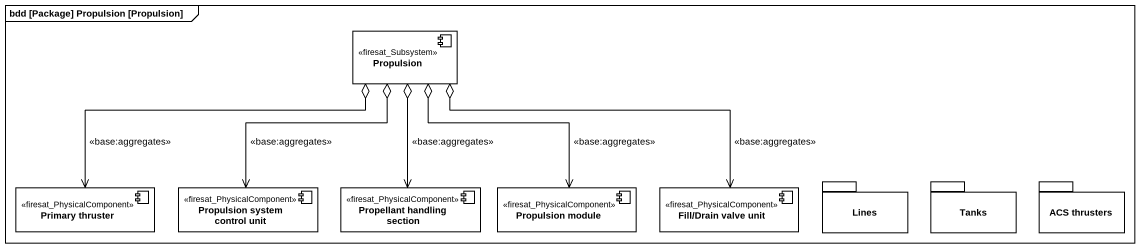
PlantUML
@startuml
mainframe bdd [Package] Propulsion [Propulsion]
component Propulsion <<firesat_Subsystem>>
component "Primary thruster" as Primary_thruster <<firesat_PhysicalComponent>>
component "Propulsion system control unit" as Propulsion_system_control <<firesat_PhysicalComponent>>
component "Propellant handling section" as Propellant_handling_section <<firesat_PhysicalComponent>>
component "Propulsion module" as Propulsion_module <<firesat_PhysicalComponent>>
component "Fill/Drain valve unit" as Fill_Drain_valve_unit <<firesat_PhysicalComponent>>
package Lines {
}
package Tanks {
}
package "ACS thrusters" as ACS_thrusters {
}
Propulsion o-left-> Primary_thruster : <<base:aggregates>>
Propulsion o--> Propulsion_system_control : <<base:aggregates>>
Propulsion o--> Propellant_handling_section : <<base:aggregates>>
Propulsion o--> Propulsion_module : <<base:aggregates>>
Propulsion o-right-> Fill_Drain_valve_unit : <<base:aggregates>>
@enduml
